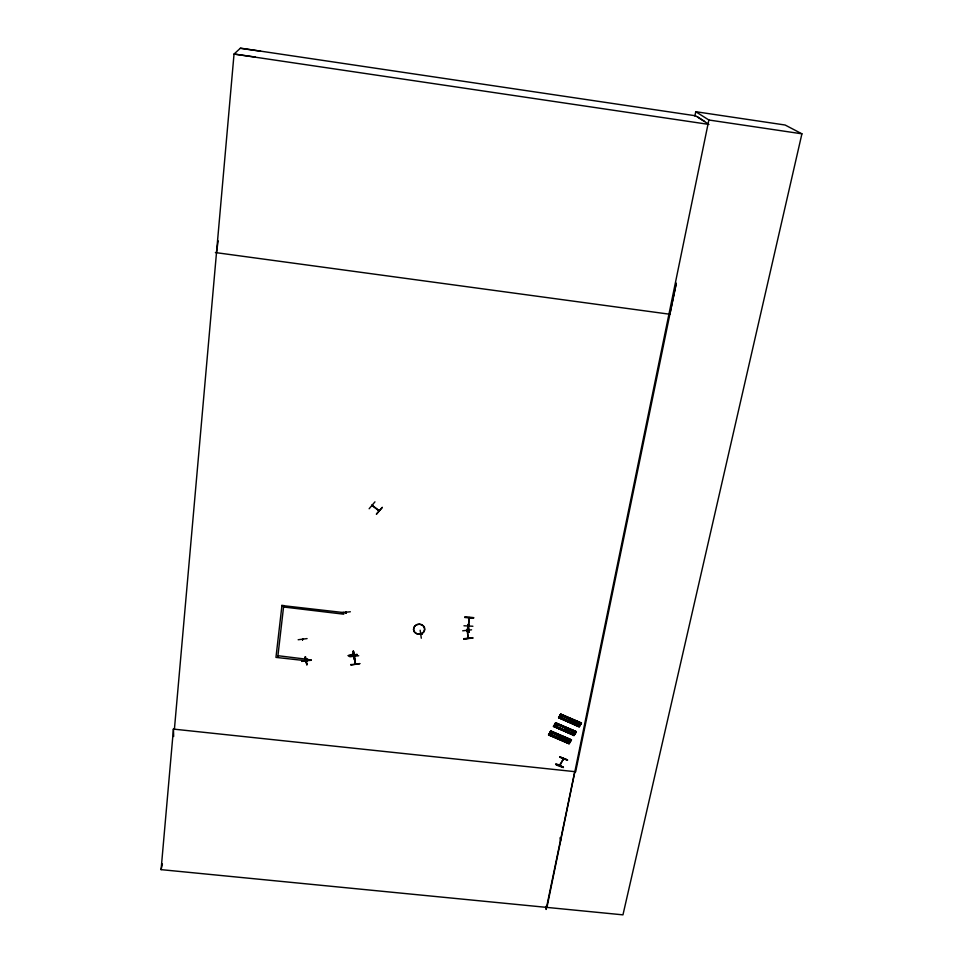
<?xml version="1.0" encoding="UTF-8"?>
<svg xmlns="http://www.w3.org/2000/svg" width="963" height="963" viewBox="0 0 963 963"><rect width="100%" height="100%" fill="white"/><g stroke="black" fill="none" stroke-linecap="round" stroke-linejoin="round"><path stroke-width="1.44" d="M382.239 507.345L376.364 514.218L382.239 507.525M372.175 505.286L379.398 510.763L378.808 509.86M379.314 510.246L379.013 510.583M563.295 758.904L563.283 759.651L563.199 758.459M379.013 510.908L378.399 510.149M378.519 510.534L378.603 509.909M374.956 501.843L369.142 508.753M468.006 637.879L467.356 630.38M379.121 510.932L371.971 505.527L372.91 505.503M372.055 505.707L372.175 504.961M372.982 505.852L372.392 504.997M372.597 505.719L372.898 505.84M350.917 664.482L350.953 665.096L359.777 663.555M357.117 654.659L348.245 655.695M355.395 662.989L355.178 664.217L355.082 663.013M355.455 663.062L355.479 664.181L354.42 656.285M353.445 654.563L353.686 654.9M354.625 656.597L354.179 657.187L354.131 655.923M354.721 659.029L353.505 651.132L354.3 658.885M354.179 657.187L354.444 655.887M352.807 655.43L352.879 654.9M352.458 655.009L352.398 653.913M349.822 656.766L358.705 655.743M350.339 611.77L341.347 612.709M345.645 612.107L345.813 613.13L345.717 611.926M346.03 611.89L346.199 613.118M463.961 625.769L472.893 626.251M283.555 606.991L343.707 614.189L343.935 612.287M305.957 659.86L306.535 659.944M306.487 660.413L306.403 659.799M694.865 116.09L695.755 111.708L785.122 125.021L801.914 133.821L622.953 914.85L161.086 869.637L173.46 729.003M563.271 767.523C557.469 762.624 549.452 763.346 563.283 767.463M563.451 767.174L555.807 764.189M469.041 617.885L468.596 625.974L468.933 618.041M469.354 617.897L468.957 618.776L468.993 617.5M467.825 637.253L468.042 638.276L467.368 630.127M468.379 638.204L468.211 637.121M301.961 661.485C304.031 659.378 322.063 660.028 301.913 660.895M306.234 661.124L307.209 660.437M306.896 664.687L305.115 657.055M307.016 660.269L307.053 661.112L307.486 660.546M281.978 605.197L275.96 657.392L307.45 660.895L307.679 659.017M306.186 660.076L306.475 660.738M305.584 656.802L306.872 664.927L305.066 657.091M302.827 638.806L302.502 639.974M298.169 639.745L307.089 638.589M216.482 252.703L218.156 240.858M277.753 657.235L283.736 605.402M277.934 655.707L307.642 659.354M464.72 617.512L473.676 617.993M546.936 907.459L708.864 120.002L695.755 111.708M676.231 283.351L575.669 771.748L173.448 729.099L173.653 736.502M574.755 771.652L546.105 909.433L545.624 906.472M676.291 283.363L669.863 314.251L215.387 252.559M161.086 869.637L162.41 863.967M579.208 726.596L558.636 717.628L560.707 714.113L581.52 722.984L579.088 726.921L558.612 717.676L559.214 716.773L579.822 725.741L579.232 726.559M560.707 714.233L560.177 715.232L580.797 724.164L581.267 722.9M550.932 730.989L550.33 731.868L570.878 740.716L571.468 739.861L550.932 730.989L548.525 734.925L569.085 743.749L571.228 739.765M548.693 734.54L569.193 743.436L569.795 742.557L549.054 733.818L548.826 734.456M571.191 740.342L550.607 731.519L570.746 741.041L550.198 732.193L550.655 731.447M573.984 735.527L553.484 726.283L555.759 722.756L576.343 731.687L573.924 735.6L574.658 734.396L554.086 725.512L553.496 726.355L574.044 735.275M575.621 732.867L575.946 732.325L555.157 723.526L575.657 732.831M560.478 714.751L580.821 724.14M555.085 723.899L555.567 722.864L576.295 731.748L555.495 723.225M559.852 764.466L559.816 765.693M468.921 618.607L469.306 617.512M352.759 655.105L352.747 654.359M558.925 717.291L579.172 726.331M569.097 743.725L548.585 734.853M571.276 740.053L550.74 731.158L571.432 739.933M553.881 725.608L574.61 734.492L553.809 725.982M580.918 723.851L560.297 714.787M581.315 723.189L560.707 714.113M548.958 734.227L569.205 743.4M553.881 725.729L574.634 734.468M421.529 633.522L421.758 634.292L420.939 634.027M467.597 628.297L468.355 628.598L468.367 627.852M559.985 756.942L567.616 759.988L559.96 756.942M555.591 727.185L557.661 723.767M560.731 718.47L562.813 715.028M550.764 735.395L552.822 731.976M420.169 630.211L421.3 638.216M559.792 757.219L567.436 760.264M549.223 733.794L569.627 742.714M581.098 723.695L560.297 714.907M574.068 735.238L553.484 726.283L574.008 734.998M468.596 625.89L468.62 624.782M575.778 732.47L555.157 723.526M570.915 740.643L550.33 731.748M563.451 758.796L559.551 765.585L559.455 764.971M462.685 630.813L471.593 629.802M463.757 638.686L472.652 637.843L463.793 638.987M472.701 638.132L463.781 638.902M468.969 632.33L468.018 624.313M468.451 624.313L468.897 632.378M467.512 628.345L468.283 628.225M467.573 628.646L468.355 628.526M420.915 633.594L420.795 634.364L421.686 634.256M301.888 661.051L310.76 660.016M357.092 654.575L348.221 655.61L357.104 654.395M301.901 661.136L310.784 659.836M350.893 664.663L359.765 663.736M354.324 659.065L353.108 650.976L354.252 659.113M173.448 729.099L174.411 729.196L234.033 54.036L240.473 48.15L695.587 115.789L707.733 123.637M281.93 605.522L343.911 612.612M255.291 57.046L234.033 54.036L708.949 124.42M240.293 48.306L260.672 51.195M708.864 120.002L801.914 133.821M346.006 612.275L346.126 613.094M559.022 716.881L579.774 725.813M558.612 717.555L579.257 726.535M467.368 630.524L467.404 631.162L467.26 629.971M697.501 116.848L704.591 121.422M420.879 634.352L420.735 633.702M468.259 625.854L468.211 624.843M302.551 639.962L302.49 639.324M355.106 664.061L354.119 656.405M467.043 631.126L466.947 630.007M579.184 721.997L577.09 725.428M577.788 721.395L575.705 724.826M575.705 720.48L573.611 723.911M573.84 719.686L571.757 723.117M571.757 718.783L569.663 722.214M574.008 730.688L571.926 734.107M572.624 730.086L570.541 733.505M570.541 729.196L568.459 732.602M568.676 728.389L566.605 731.808M566.593 727.486L564.523 730.905M569.145 738.874L567.075 742.268M567.761 738.272L565.69 741.679M565.678 737.381L563.608 740.776M563.824 736.587L561.754 739.993M561.742 735.684L559.672 739.09M563.62 758.459L559.852 765.621L559.732 764.502M562.934 758.94L563.018 759.542M559.985 837.834L560.598 841.036M472.701 638.192L472.628 637.59M468.885 617.668L468.957 618.776M468.174 627.792L468.271 628.622M467.549 627.864L467.645 628.695M421.638 633.594L421.782 634.256M464.756 617.199L473.712 617.68L464.756 617.211M560.635 714.486L581.231 723.478L560.635 714.486M415.691 633.185A5.561 4.996 -3.2 0 0 424.623 629.838A5.573 5.008 -3.2 0 0 417.015 624.578A5.573 5.008 -3.2 0 0 415.679 633.185A5.573 5.008 -3.2 0 0 424.635 629.838A5.561 4.996 -3.2 0 0 417.027 624.59A5.561 4.996 -3.2 0 0 415.691 633.185"/></g></svg>
